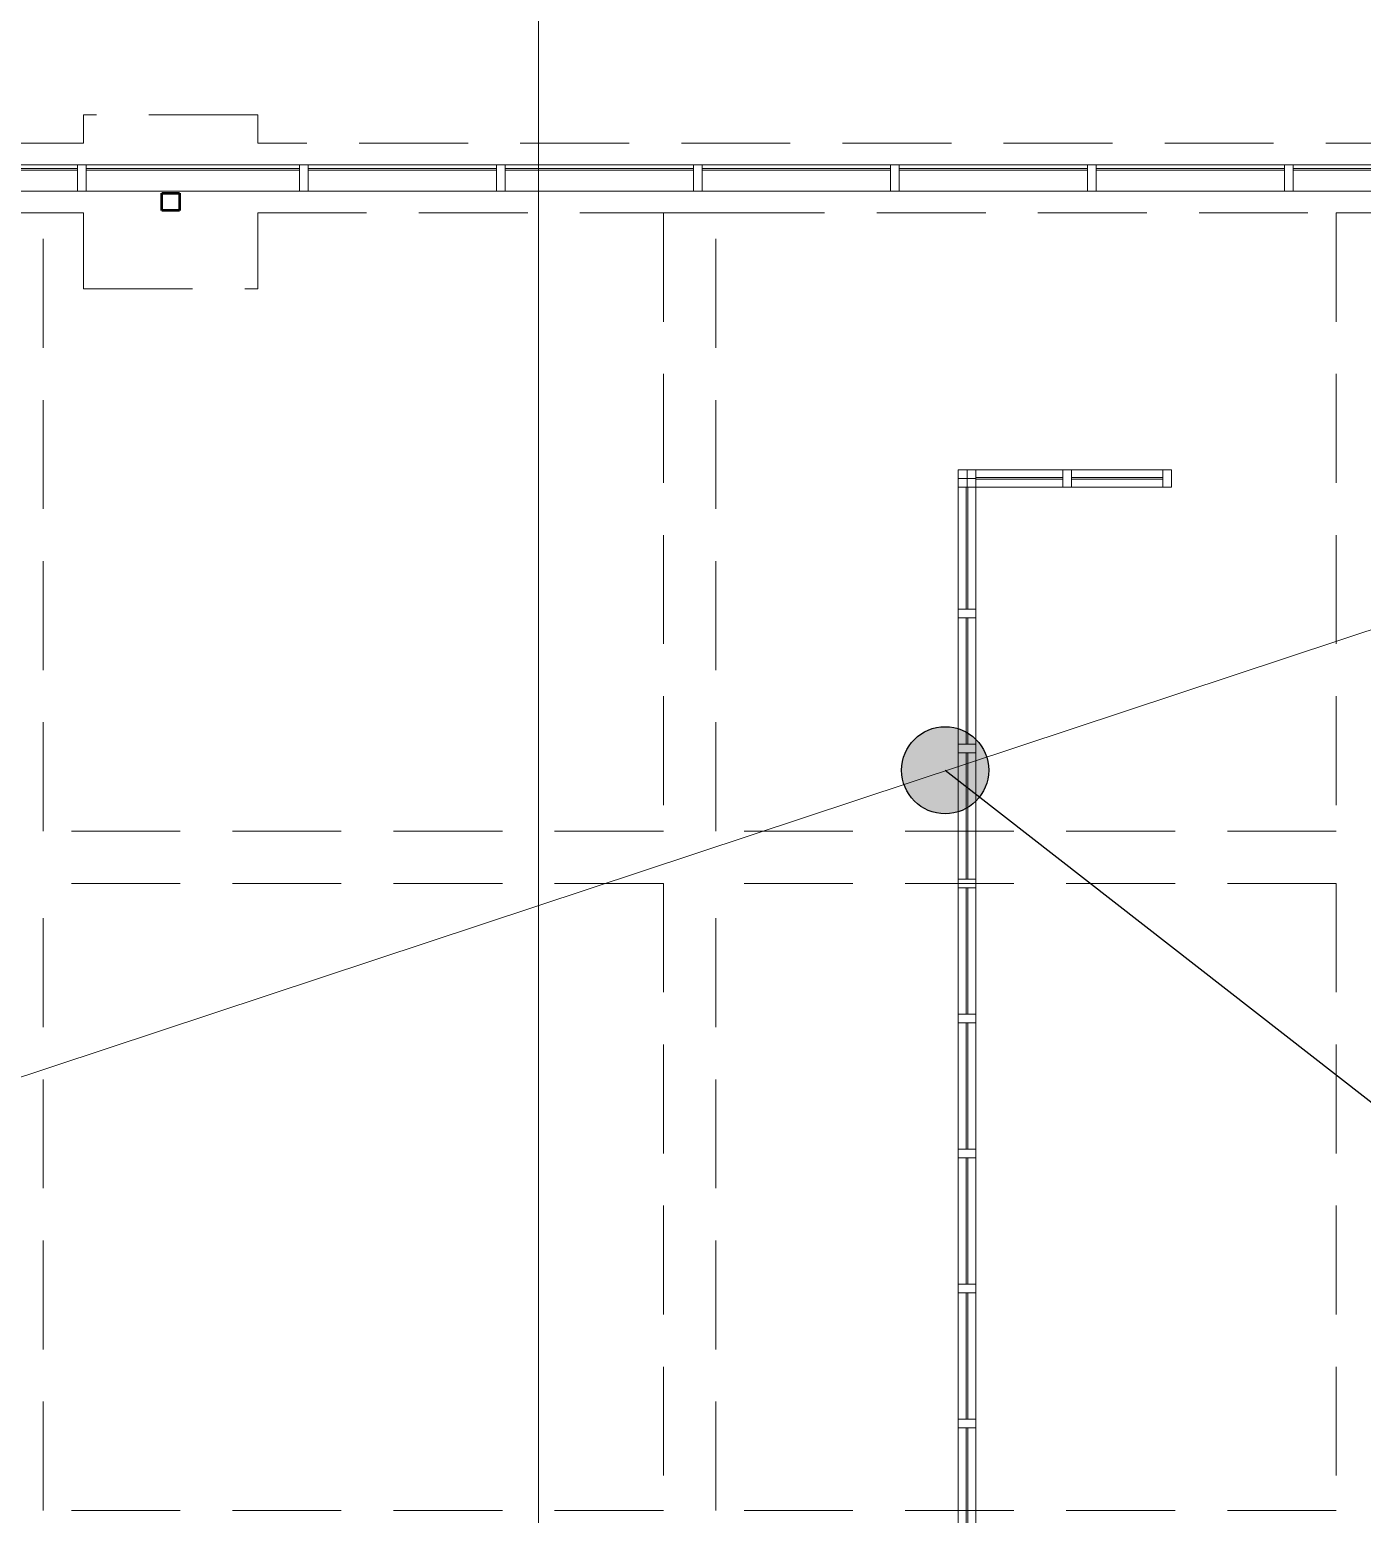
# Model space of a CAD drawing. Header units: millimetres. Extents: x 1606 to 301010, y -5142 to 244250.
# Drawn here: x 108761 to 116413, y 227203 to 235727 of the extents above; entities that cross this region are included whole.
import ezdxf

# ---------------------------------------------------------------- set-up
doc = ezdxf.new("R2010")
doc.units = ezdxf.units.MM
doc.linetypes.add('_SGE_Grid Line', pattern=[16250, 15000, -625, 0, -625])
doc.linetypes.add('_SGE_Hidden', pattern=[925, 625, -300])
for name, color, linetype, lineweight in [('0-1', 7, 'Continuous', 5), ('A-DETL', 90, 'Continuous', 18), ('A-GLAZ-CURT-1', 253, 'Continuous', 9), ('A-GLAZ-CWMG-1', 253, 'Continuous', 9), ('G-ANNO-TEXT-2', 250, 'Continuous', 25), ('S-BEAM-1', 7, '_SGE_Hidden', 18), ('S-BEAM-HDLN-1', 7, '_SGE_Hidden', 18), ('S-COLS', 52, 'Continuous', 18), ('S-COLS-SYMB', 171, 'Continuous', 50), ('S-FNDN-1', 32, '_SGE_Hidden', 18), ('S-GRID-1', 1, '_SGE_Grid Line', 13)]:
    doc.layers.add(name, color=color, linetype=linetype, lineweight=lineweight)

# ---------------------------------------------------------------- blocks, each defined once
blk = doc.blocks.new('WYA_CP_Glazing Panel - CP_Front Face Glazing_150 Frame_GL1-8839972-WAREHOUSE SLAB PLAN')
at = {"layer": 'A-GLAZ-CURT-1'}
for p, q in [((612.7, 55), (-612.7, 55)), ((-612.7, 55), (-612.7, 45)), ((-612.7, 45), (-612.7, 55)), ((-612.7, 55), (612.7, 55)), ((-612.7, 45), (612.7, 45)), ((612.7, 45), (-612.7, 45)), ((612.7, 45), (612.7, 55)), ((612.7, 55), (612.7, 45))]:
    blk.add_line(p, q, dxfattribs=at)
blk = doc.blocks.new('WYA_CP_Glazing Panel - CP_Front Face Glazing_150 Frame_GL1-8839973-WAREHOUSE SLAB PLAN')
at = {"layer": 'A-GLAZ-CURT-1'}
for p, q in [((612.7, 55), (-612.7, 55)), ((-612.7, 55), (-612.7, 45)), ((-612.7, 45), (-612.7, 55)), ((-612.7, 55), (612.7, 55)), ((-612.7, 45), (612.7, 45)), ((612.7, 45), (-612.7, 45)), ((612.7, 45), (612.7, 55)), ((612.7, 55), (612.7, 45))]:
    blk.add_line(p, q, dxfattribs=at)
blk = doc.blocks.new('WYA_CP_Glazing Panel - CP_Front Face Glazing_150 Frame_GL1-8843588-WAREHOUSE SLAB PLAN')
at = {"layer": 'A-GLAZ-CURT-1'}
for p, q in [((540.5, 55), (-540.5, 55)), ((-540.5, 55), (-540.5, 45)), ((-540.5, 45), (-540.5, 55)), ((-540.5, 55), (540.5, 55)), ((-540.5, 45), (540.5, 45)), ((540.5, 45), (-540.5, 45)), ((540.5, 45), (540.5, 55)), ((540.5, 55), (540.5, 45))]:
    blk.add_line(p, q, dxfattribs=at)
blk = doc.blocks.new('Rectangular Mullion - 150 x 50mm_Aluminium-V10-WAREHOUSE SLAB PLAN')
at = {"layer": 'A-GLAZ-CWMG-1'}
for p, q in [((73755.7, 234930.1), (73755.7, 234950.1)), ((73755.7, 234950.1), (73755.7, 234930.1)), ((74981.1, 234950.1), (73755.7, 234950.1)), ((74981.1, 234950.1), (73755.7, 234950.1)), ((73755.7, 234920.1), (73755.7, 234930.1)), ((73755.7, 234930.1), (73755.7, 234920.1)), ((73755.7, 234800.1), (73755.7, 234920.1)), ((73755.7, 234920.1), (73755.7, 234800.1)), ((74981.1, 234930.1), (74981.1, 234950.1)), ((74981.1, 234950.1), (74981.1, 234930.1)), ((74981.1, 234920.1), (74981.1, 234930.1)), ((74981.1, 234930.1), (74981.1, 234920.1)), ((74981.1, 234800.1), (74981.1, 234920.1)), ((74981.1, 234920.1), (74981.1, 234800.1)), ((73755.7, 234800.1), (74981.1, 234800.1)), ((74981.1, 234800.1), (73755.7, 234800.1))]:
    blk.add_line(p, q, dxfattribs=at)
blk = doc.blocks.new('Rectangular Mullion - 150 x 50mm_Aluminium-8839968-WAREHOUSE SLAB PLAN')
at = {"layer": 'A-GLAZ-CWMG-1'}
for p, q in [((78857.3, 234930.1), (78857.3, 234950.1)), ((78857.3, 234950.1), (78857.3, 234930.1)), ((79014.5, 234950.1), (78857.3, 234950.1)), ((79014.5, 234950.1), (78857.3, 234950.1)), ((78857.3, 234920.1), (78857.3, 234930.1)), ((78857.3, 234930.1), (78857.3, 234920.1)), ((78857.3, 234800.1), (78857.3, 234920.1)), ((78857.3, 234920.1), (78857.3, 234800.1)), ((78857.3, 234800.1), (79014.5, 234800.1)), ((79014.5, 234800.1), (78857.3, 234800.1))]:
    blk.add_line(p, q, dxfattribs=at)
blk = doc.blocks.new('Rectangular Mullion - 150 x 50mm_Aluminium-8839868-WAREHOUSE SLAB PLAN')
at = {"layer": 'A-GLAZ-CWMG-1'}
for p, q in [((80082.7, 234950.1), (79014.5, 234950.1)), ((80082.7, 234950.1), (79014.5, 234950.1)), ((80082.7, 234930.1), (80082.7, 234950.1)), ((80082.7, 234950.1), (80082.7, 234930.1)), ((80082.7, 234920.1), (80082.7, 234930.1)), ((80082.7, 234930.1), (80082.7, 234920.1)), ((80082.7, 234800.1), (80082.7, 234920.1)), ((80082.7, 234920.1), (80082.7, 234800.1)), ((79014.5, 234800.1), (80082.7, 234800.1)), ((80082.7, 234800.1), (79014.5, 234800.1))]:
    blk.add_line(p, q, dxfattribs=at)
blk = doc.blocks.new('Rectangular Mullion - 150 x 50mm_Aluminium-8843585-WAREHOUSE SLAB PLAN')
at = {"layer": 'A-GLAZ-CWMG-1'}
for p, q in [((80132.7, 234930.1), (80132.7, 234950.1)), ((80132.7, 234950.1), (80132.7, 234930.1)), ((81213.8, 234950.1), (80132.7, 234950.1)), ((81213.8, 234950.1), (80132.7, 234950.1)), ((80132.7, 234920.1), (80132.7, 234930.1)), ((80132.7, 234930.1), (80132.7, 234920.1)), ((80132.7, 234800.1), (80132.7, 234920.1)), ((80132.7, 234920.1), (80132.7, 234800.1)), ((81213.8, 234930.1), (81213.8, 234950.1)), ((81213.8, 234950.1), (81213.8, 234930.1)), ((81213.8, 234920.1), (81213.8, 234930.1)), ((81213.8, 234930.1), (81213.8, 234920.1)), ((81213.8, 234800.1), (81213.8, 234920.1)), ((81213.8, 234920.1), (81213.8, 234800.1)), ((80132.7, 234800.1), (81213.8, 234800.1)), ((81213.8, 234800.1), (80132.7, 234800.1))]:
    blk.add_line(p, q, dxfattribs=at)
blk = doc.blocks.new('Rectangular Mullion - 150 x 50mm_Aluminium-8362394-WAREHOUSE SLAB PLAN')
at = {"layer": 'A-GLAZ-CWMG-1'}
for p, q in [((-25, 75), (25, 75)), ((-25, -75), (-25, 75)), ((25, 75), (-25, 75)), ((-25, 75), (-25, -45)), ((25, 75), (25, -75)), ((25, -45), (25, 75)), ((-25, -45), (-25, -55)), ((-25, -55), (-25, -75)), ((25, -75), (-25, -75)), ((-25, -75), (25, -75)), ((25, -55), (25, -45)), ((25, -75), (25, -55))]:
    blk.add_line(p, q, dxfattribs=at)
blk = doc.blocks.new('Rectangular Mullion - 100 x 50mm-8528149-WAREHOUSE SLAB PLAN')
at = {"layer": 'A-GLAZ-CWMG-1'}
for p, q in [((-50, 50), (0, 50)), ((-50, -50), (-50, 50)), ((-5, 50), (-50, 50)), ((-50, 50), (-50, 5)), ((-50, 5), (-50, 0)), ((0, 50), (-5, 50)), ((0, 50), (0, -50)), ((0, 0), (0, 50)), ((-50, 0), (-50, -5)), ((-50, -5), (-50, -50)), ((0, -50), (-50, -50)), ((-50, -50), (0, -50)), ((0, -50), (0, 0))]:
    blk.add_line(p, q, dxfattribs=at)
blk = doc.blocks.new('WYA_CP_Glazing Panel - CP_Center Glazing_GL1-8847989-WAREHOUSE SLAB PLAN')
at = {"layer": 'A-GLAZ-CURT-1'}
for p, q in [((250, 5), (-250, 5)), ((-250, 5), (-250, -5)), ((-250, 0), (-250, 5)), ((-250, 5), (250, 5)), ((250, -5), (250, 5)), ((250, 5), (250, -5)), ((-250, -5), (-250, 0)), ((-250, -5), (250, -5)), ((250, -5), (-250, -5))]:
    blk.add_line(p, q, dxfattribs=at)
blk = doc.blocks.new('Rectangular Mullion - 100 x 50mm-8841640-WAREHOUSE SLAB PLAN')
at = {"layer": 'A-GLAZ-CWMG-1'}
for p, q in [((83915.3, 233200.1), (83865.3, 233200.1)), ((83915.3, 233200.1), (83865.3, 233200.1)), ((83965.3, 233200.1), (83915.3, 233200.1)), ((83965.3, 233200.1), (83915.3, 233200.1)), ((84465.3, 233200.1), (83965.3, 233200.1)), ((84465.3, 233200.1), (83965.3, 233200.1)), ((84490.3, 233200.1), (84465.3, 233200.1)), ((84490.3, 233200.1), (84465.3, 233200.1)), ((83965.3, 233100.1), (84465.3, 233100.1)), ((84465.3, 233100.1), (83965.3, 233100.1)), ((84465.3, 233100.1), (84490.3, 233100.1)), ((84490.3, 233100.1), (84465.3, 233100.1))]:
    blk.add_line(p, q, dxfattribs=at)
blk = doc.blocks.new('Rectangular Mullion - 100 x 50mm-8841660-WAREHOUSE SLAB PLAN')
at = {"layer": 'A-GLAZ-CWMG-1'}
for p, q in [((0, 50), (-50, 50)), ((-50, 50), (-50, -50)), ((-50, 5), (-50, 50)), ((-50, 50), (-5, 50)), ((-50, 0), (-50, 5)), ((-50, -5), (-50, 0)), ((-5, 50), (0, 50)), ((0, -50), (0, 50)), ((0, 50), (0, 0)), ((0, 0), (0, -50)), ((-50, -50), (-50, -5)), ((-50, -50), (0, -50)), ((0, -50), (-50, -50))]:
    blk.add_line(p, q, dxfattribs=at)
blk = doc.blocks.new('WYA_CP_Glazing Panel - CP_Center Glazing_GL1-8847992-WAREHOUSE SLAB PLAN')
at = {"layer": 'A-GLAZ-CURT-1'}
for p, q in [((350.0625, 5), (-350.0625, 5)), ((-350.0625, 5), (-350.0625, -5)), ((-350.0625, -5), (-350.0625, 5)), ((-350.0625, 5), (350.0625, 5)), ((350.0625, -5), (350.0625, 5)), ((350.0625, 5), (350.0625, 0)), ((350.0625, 0), (350.0625, -5)), ((-350.0625, -5), (350.0625, -5)), ((350.0625, -5), (-350.0625, -5))]:
    blk.add_line(p, q, dxfattribs=at)
blk = doc.blocks.new('Rectangular Mullion - 100 x 50mm-8536009-WAREHOUSE SLAB PLAN')
at = {"layer": 'A-GLAZ-CWMG-1'}
for p, q in [((83865.3, 233200.1), (83865.3, 233150.1)), ((83865.3, 233200.1), (83865.3, 233150.1)), ((83865.3, 233150.1), (83865.3, 233100.1)), ((83865.3, 233150.1), (83865.3, 233100.1)), ((83865.3, 233100.1), (83865.3, 232400)), ((83865.3, 233100.1), (83865.3, 232400)), ((83965.3, 232400), (83965.3, 233100.1)), ((83965.3, 233100.1), (83965.3, 232400)), ((83865.3, 232400), (83865.3, 232375)), ((83865.3, 232400), (83865.3, 232375)), ((83965.3, 232375), (83965.3, 232400)), ((83965.3, 232400), (83965.3, 232375))]:
    blk.add_line(p, q, dxfattribs=at)
blk = doc.blocks.new('Rectangular Mullion - 100 x 50mm-8529201-WAREHOUSE SLAB PLAN')
at = {"layer": 'A-GLAZ-CWMG-1'}
for p, q in [((-25, 50), (25, 50)), ((-25, -50), (-25, 50)), ((25, 50), (-25, 50)), ((-25, 50), (-25, 5)), ((-25, 5), (-25, -5)), ((25, 50), (25, -50)), ((25, 5), (25, 50)), ((25, -5), (25, 5)), ((-25, -5), (-25, -50)), ((25, -50), (-25, -50)), ((-25, -50), (25, -50)), ((25, -50), (25, -5))]:
    blk.add_line(p, q, dxfattribs=at)
blk = doc.blocks.new('WYA_CP_Glazing Panel - CP_Center Glazing_GL1-8847993-WAREHOUSE SLAB PLAN')
at = {"layer": 'A-GLAZ-CURT-1'}
for p, q in [((362.5625, 5), (-362.5625, 5)), ((-362.5625, 5), (-362.5625, -5)), ((-362.5625, -5), (-362.5625, 5)), ((-362.5625, 5), (362.5625, 5)), ((362.5625, -5), (362.5625, 5)), ((362.5625, 5), (362.5625, -5)), ((-362.5625, -5), (362.5625, -5)), ((362.5625, -5), (-362.5625, -5))]:
    blk.add_line(p, q, dxfattribs=at)
blk = doc.blocks.new('Rectangular Mullion - 100 x 50mm-8531834-WAREHOUSE SLAB PLAN')
at = {"layer": 'A-GLAZ-CWMG-1'}
for p, q in [((83865.3, 232375), (83865.3, 232350)), ((83865.3, 232375), (83865.3, 232350)), ((83965.3, 232350), (83965.3, 232375)), ((83965.3, 232375), (83965.3, 232350)), ((83865.3, 232350), (83865.3, 231624.9)), ((83865.3, 232350), (83865.3, 231624.9)), ((83965.3, 231624.9), (83965.3, 232350)), ((83965.3, 232350), (83965.3, 231624.9)), ((83865.3, 231624.9), (83865.3, 231599.9)), ((83865.3, 231624.9), (83865.3, 231599.9)), ((83965.3, 231599.9), (83965.3, 231624.9)), ((83965.3, 231624.9), (83965.3, 231599.9))]:
    blk.add_line(p, q, dxfattribs=at)
blk = doc.blocks.new('Rectangular Mullion - 100 x 50mm-V42-WAREHOUSE SLAB PLAN')
at = {"layer": 'A-GLAZ-CWMG-1'}
for p, q in [((83865.3, 231599.9), (83865.3, 231574.9)), ((83865.3, 231599.9), (83865.3, 231574.9)), ((83965.3, 231574.9), (83965.3, 231599.9)), ((83965.3, 231599.9), (83965.3, 231574.9)), ((83865.3, 231574.9), (83865.3, 230849.7)), ((83865.3, 231574.9), (83865.3, 230849.7)), ((83965.3, 230849.7), (83965.3, 231574.9)), ((83965.3, 231574.9), (83965.3, 230849.7)), ((83865.3, 230849.7), (83865.3, 230824.7)), ((83865.3, 230849.7), (83865.3, 230824.7)), ((83965.3, 230824.7), (83965.3, 230849.7)), ((83965.3, 230849.7), (83965.3, 230824.7))]:
    blk.add_line(p, q, dxfattribs=at)
blk = doc.blocks.new('Rectangular Mullion - 100 x 50mm-V43-WAREHOUSE SLAB PLAN')
at = {"layer": 'A-GLAZ-CWMG-1'}
for p, q in [((83865.3, 230824.7), (83865.3, 230799.7)), ((83865.3, 230824.7), (83865.3, 230799.7)), ((83965.3, 230799.7), (83965.3, 230824.7)), ((83965.3, 230824.7), (83965.3, 230799.7)), ((83865.3, 230799.7), (83865.3, 230074.6)), ((83865.3, 230799.7), (83865.3, 230074.6)), ((83965.3, 230074.6), (83965.3, 230799.7)), ((83965.3, 230799.7), (83965.3, 230074.6)), ((83865.3, 230074.6), (83865.3, 230049.6)), ((83865.3, 230074.6), (83865.3, 230049.6)), ((83965.3, 230049.6), (83965.3, 230074.6)), ((83965.3, 230074.6), (83965.3, 230049.6))]:
    blk.add_line(p, q, dxfattribs=at)
blk = doc.blocks.new('Rectangular Mullion - 100 x 50mm-V44-WAREHOUSE SLAB PLAN')
at = {"layer": 'A-GLAZ-CWMG-1'}
for p, q in [((83865.3, 227724.2), (83865.3, 227699.2)), ((83865.3, 227724.2), (83865.3, 227699.2)), ((83865.3, 227699.2), (83865.3, 226974.1)), ((83865.3, 227699.2), (83865.3, 226974.1)), ((83965.3, 227699.2), (83965.3, 227724.2)), ((83965.3, 227724.2), (83965.3, 227699.2)), ((83965.3, 227009.1), (83965.3, 227699.2)), ((83965.3, 227699.2), (83965.3, 227009.1)), ((83965.3, 226974.1), (83965.3, 227009.1)), ((83965.3, 227009.1), (83965.3, 226974.1)), ((83865.3, 226974.1), (83865.3, 226949.1)), ((83865.3, 226974.1), (83865.3, 226949.1)), ((83965.3, 226949.1), (83965.3, 226974.1)), ((83965.3, 226974.1), (83965.3, 226949.1))]:
    blk.add_line(p, q, dxfattribs=at)
blk = doc.blocks.new('WYA_CP_Glazing Panel - CP_Center Glazing_GL1-8847996-WAREHOUSE SLAB PLAN')
at = {"layer": 'A-GLAZ-CURT-1'}
for p, q in [((262.5, 5), (-262.5, 5)), ((-262.5, 5), (-262.5, -5)), ((-262.5, -5), (-262.5, 5)), ((-262.5, 5), (262.5, 5)), ((262.5, -5), (262.5, 5)), ((262.5, 5), (262.5, -5)), ((-262.5, -5), (262.5, -5)), ((262.5, -5), (-262.5, -5))]:
    blk.add_line(p, q, dxfattribs=at)
blk = doc.blocks.new('Rectangular Mullion - 100 x 50mm-8841642-WAREHOUSE SLAB PLAN')
at = {"layer": 'A-GLAZ-CWMG-1'}
for p, q in [((84515.3, 233200.1), (84490.3, 233200.1)), ((84515.3, 233200.1), (84490.3, 233200.1)), ((85040.3, 233200.1), (84515.3, 233200.1)), ((85040.3, 233200.1), (84515.3, 233200.1)), ((85090.3, 233200.1), (85040.3, 233200.1)), ((85090.3, 233200.1), (85040.3, 233200.1)), ((85090.3, 233100.1), (85090.3, 233200.1)), ((85090.3, 233200.1), (85090.3, 233100.1)), ((84490.3, 233100.1), (84515.3, 233100.1)), ((84515.3, 233100.1), (84490.3, 233100.1)), ((84515.3, 233100.1), (85040.3, 233100.1)), ((85040.3, 233100.1), (84515.3, 233100.1)), ((85040.3, 233100.1), (85090.3, 233100.1)), ((85090.3, 233100.1), (85040.3, 233100.1))]:
    blk.add_line(p, q, dxfattribs=at)
blk = doc.blocks.new('Rectangular Mullion - 100 x 50mm-8841643-WAREHOUSE SLAB PLAN')
at = {"layer": 'A-GLAZ-CWMG-1'}
for p, q in [((-25, 50), (25, 50)), ((-25, -50), (-25, 50)), ((25, 50), (-25, 50)), ((-25, 50), (-25, 5)), ((-25, 5), (-25, -5)), ((25, 50), (25, -50)), ((25, 5), (25, 50)), ((25, -5), (25, 5)), ((-25, -5), (-25, -50)), ((25, -50), (-25, -50)), ((-25, -50), (25, -50)), ((25, -50), (25, -5))]:
    blk.add_line(p, q, dxfattribs=at)
blk = doc.blocks.new('Rectangular Mullion - 100 x 50mm-V48-WAREHOUSE SLAB PLAN')
at = {"layer": 'A-GLAZ-CWMG-1'}
for p, q in [((-25, 50), (25, 50)), ((-25, -50), (-25, 50)), ((25, 50), (-25, 50)), ((-25, 50), (-25, 5)), ((-25, 5), (-25, -5)), ((25, 50), (25, -50)), ((25, -50), (25, 50)), ((-25, -5), (-25, -50)), ((25, -50), (-25, -50)), ((-25, -50), (25, -50))]:
    blk.add_line(p, q, dxfattribs=at)
blk = doc.blocks.new('23041_Modscape EF_ Central_V22_rvt-1-WAREHOUSE SLAB PLAN')
at = {"layer": 'A-GLAZ-CURT-1'}
for name, p in [('WYA_CP_Glazing Panel - CP_Front Face Glazing_150 Frame_GL1-8839972-WAREHOUSE SLAB PLAN', (78194.6, 234875.1)), ('WYA_CP_Glazing Panel - CP_Front Face Glazing_150 Frame_GL1-8839973-WAREHOUSE SLAB PLAN', (79470, 234875.1)), ('WYA_CP_Glazing Panel - CP_Front Face Glazing_150 Frame_GL1-8843588-WAREHOUSE SLAB PLAN', (80673.2, 234875.1)), ('WYA_CP_Glazing Panel - CP_Front Face Glazing_150 Frame_GL1-8843588-WAREHOUSE SLAB PLAN', (81804.3, 234875.1)), ('WYA_CP_Glazing Panel - CP_Front Face Glazing_150 Frame_GL1-8843588-WAREHOUSE SLAB PLAN', (82935.4, 234875.1)), ('WYA_CP_Glazing Panel - CP_Front Face Glazing_150 Frame_GL1-8843588-WAREHOUSE SLAB PLAN', (84066.5, 234875.1)), ('WYA_CP_Glazing Panel - CP_Front Face Glazing_150 Frame_GL1-8843588-WAREHOUSE SLAB PLAN', (85197.6, 234875.1)), ('WYA_CP_Glazing Panel - CP_Front Face Glazing_150 Frame_GL1-8843588-WAREHOUSE SLAB PLAN', (86328.6, 234875.1)), ('WYA_CP_Glazing Panel - CP_Center Glazing_GL1-8847989-WAREHOUSE SLAB PLAN', (84215.3, 233150.1)), ('WYA_CP_Glazing Panel - CP_Center Glazing_GL1-8847996-WAREHOUSE SLAB PLAN', (84777.8, 233150.1))]:
    blk.add_blockref(name, p, dxfattribs=at)
at = {"layer": 'A-GLAZ-CURT-1', "rotation": 90}
for name, p in [('WYA_CP_Glazing Panel - CP_Center Glazing_GL1-8847992-WAREHOUSE SLAB PLAN', (83915.3, 232750)), ('WYA_CP_Glazing Panel - CP_Center Glazing_GL1-8847993-WAREHOUSE SLAB PLAN', (83915.3, 231987.4)), ('WYA_CP_Glazing Panel - CP_Center Glazing_GL1-8847993-WAREHOUSE SLAB PLAN', (83915.3, 231212.3)), ('WYA_CP_Glazing Panel - CP_Center Glazing_GL1-8847993-WAREHOUSE SLAB PLAN', (83915.3, 230437.2)), ('WYA_CP_Glazing Panel - CP_Center Glazing_GL1-8847993-WAREHOUSE SLAB PLAN', (83915.3, 229662)), ('WYA_CP_Glazing Panel - CP_Center Glazing_GL1-8847993-WAREHOUSE SLAB PLAN', (83915.3, 228886.9)), ('WYA_CP_Glazing Panel - CP_Center Glazing_GL1-8847993-WAREHOUSE SLAB PLAN', (83915.3, 228111.8)), ('WYA_CP_Glazing Panel - CP_Center Glazing_GL1-8847993-WAREHOUSE SLAB PLAN', (83915.3, 227336.7))]:
    blk.add_blockref(name, p, dxfattribs=at)
at = {"layer": 'A-GLAZ-CWMG-1'}
for name, p in [('Rectangular Mullion - 150 x 50mm_Aluminium-V10-WAREHOUSE SLAB PLAN', (3826.2, 0)), ('Rectangular Mullion - 150 x 50mm_Aluminium-8839968-WAREHOUSE SLAB PLAN', (0, 0)), ('Rectangular Mullion - 150 x 50mm_Aluminium-8839868-WAREHOUSE SLAB PLAN', (0, 0)), ('Rectangular Mullion - 150 x 50mm_Aluminium-8843585-WAREHOUSE SLAB PLAN', (0, 0)), ('Rectangular Mullion - 150 x 50mm_Aluminium-8843585-WAREHOUSE SLAB PLAN', (1131.1, 0)), ('Rectangular Mullion - 150 x 50mm_Aluminium-8843585-WAREHOUSE SLAB PLAN', (2262.2, 0)), ('Rectangular Mullion - 150 x 50mm_Aluminium-8843585-WAREHOUSE SLAB PLAN', (3393.3, 0)), ('Rectangular Mullion - 150 x 50mm_Aluminium-8843585-WAREHOUSE SLAB PLAN', (4524.3, 0)), ('Rectangular Mullion - 150 x 50mm_Aluminium-8843585-WAREHOUSE SLAB PLAN', (5655.4, 0)), ('Rectangular Mullion - 100 x 50mm-8841640-WAREHOUSE SLAB PLAN', (0, 0)), ('Rectangular Mullion - 100 x 50mm-8536009-WAREHOUSE SLAB PLAN', (0, 0)), ('Rectangular Mullion - 100 x 50mm-8841642-WAREHOUSE SLAB PLAN', (0, 0)), ('Rectangular Mullion - 100 x 50mm-8531834-WAREHOUSE SLAB PLAN', (0, 0)), ('Rectangular Mullion - 100 x 50mm-V42-WAREHOUSE SLAB PLAN', (0, 0)), ('Rectangular Mullion - 100 x 50mm-V43-WAREHOUSE SLAB PLAN', (0, 0)), ('Rectangular Mullion - 100 x 50mm-V42-WAREHOUSE SLAB PLAN', (0, -1550.2)), ('Rectangular Mullion - 100 x 50mm-V43-WAREHOUSE SLAB PLAN', (0, -1550.2)), ('Rectangular Mullion - 100 x 50mm-8531834-WAREHOUSE SLAB PLAN', (0, -3875.6)), ('Rectangular Mullion - 100 x 50mm-V44-WAREHOUSE SLAB PLAN', (0, 0))]:
    blk.add_blockref(name, p, dxfattribs=at)
at = {"layer": 'A-GLAZ-CWMG-1', "extrusion": (0, 0, -1)}
for name, p, rotation in [('Rectangular Mullion - 150 x 50mm_Aluminium-8362394-WAREHOUSE SLAB PLAN', (-78832.3, 234875.1), 180), ('Rectangular Mullion - 150 x 50mm_Aluminium-8362394-WAREHOUSE SLAB PLAN', (-80107.7, 234875.1), 180), ('Rectangular Mullion - 150 x 50mm_Aluminium-8362394-WAREHOUSE SLAB PLAN', (-81238.8, 234875.1), 180), ('Rectangular Mullion - 150 x 50mm_Aluminium-8362394-WAREHOUSE SLAB PLAN', (-82369.8, 234875.1), 180), ('Rectangular Mullion - 150 x 50mm_Aluminium-8362394-WAREHOUSE SLAB PLAN', (-83500.9, 234875.1), 180), ('Rectangular Mullion - 150 x 50mm_Aluminium-8362394-WAREHOUSE SLAB PLAN', (-84632, 234875.1), 180), ('Rectangular Mullion - 150 x 50mm_Aluminium-8362394-WAREHOUSE SLAB PLAN', (-85763.1, 234875.1), 180), ('Rectangular Mullion - 100 x 50mm-8528149-WAREHOUSE SLAB PLAN', (-83915.3, 233150.1), 90), ('Rectangular Mullion - 100 x 50mm-8841643-WAREHOUSE SLAB PLAN', (-84490.3, 233150.1), 180), ('Rectangular Mullion - 100 x 50mm-V48-WAREHOUSE SLAB PLAN', (-85065.3, 233150.1), 180), ('Rectangular Mullion - 100 x 50mm-8529201-WAREHOUSE SLAB PLAN', (-83915.3, 232375), 90), ('Rectangular Mullion - 100 x 50mm-8529201-WAREHOUSE SLAB PLAN', (-83915.3, 231599.9), 90), ('Rectangular Mullion - 100 x 50mm-8529201-WAREHOUSE SLAB PLAN', (-83915.3, 230824.7), 90), ('Rectangular Mullion - 100 x 50mm-8529201-WAREHOUSE SLAB PLAN', (-83915.3, 230049.6), 90), ('Rectangular Mullion - 100 x 50mm-8529201-WAREHOUSE SLAB PLAN', (-83915.3, 229274.5), 90), ('Rectangular Mullion - 100 x 50mm-8529201-WAREHOUSE SLAB PLAN', (-83915.3, 228499.4), 90), ('Rectangular Mullion - 100 x 50mm-8529201-WAREHOUSE SLAB PLAN', (-83915.3, 227724.2), 90)]:
    blk.add_blockref(name, p, dxfattribs=dict(at, rotation=rotation))
at = {"layer": 'A-GLAZ-CWMG-1', "rotation": 180}
blk.add_blockref('Rectangular Mullion - 100 x 50mm-8841660-WAREHOUSE SLAB PLAN', (83915.3, 233150.1), dxfattribs=at)
blk = doc.blocks.new('SGE_SCL-Column-Steel-SHS - OC1 - 100x6_0 SHS-2302974-WAREHOUSE SLAB PLAN')
at = {"layer": 'S-COLS-SYMB'}
for p, q in [((-50, -50), (-50, 50)), ((-50, 50), (50, 50)), ((50, 50), (50, -50)), ((50, -50), (-50, -50))]:
    blk.add_line(p, q, dxfattribs=at)

msp = doc.modelspace()

# ---------------------------------------------------------------- hatches: boundary and pattern name
at = {"layer": 'G-ANNO-TEXT-2'}
h = msp.add_hatch(color=256, dxfattribs=at)
edge = h.paths.add_edge_path()
edge.add_arc((114018, 231474.9), 250, 0, 360)

# ---------------------------------------------------------------- linework, layer by layer
at = {"layer": 'A-DETL'}
msp.add_line((124063.5, 234800.1), (65663.5, 215450.1), dxfattribs=at)
at = {"layer": 'G-ANNO-TEXT-2'}
msp.add_line((114018, 231474.9), (118279.2, 228153.6), dxfattribs=at)
msp.add_circle((114018, 231474.9), 250, dxfattribs=at)
at = {"layer": 'S-BEAM-1'}
for p, q in [((109071, 235075.1), (101738.5, 235075.1)), ((117753.5, 235075.1), (110071, 235075.1)), ((108838.2, 234675.1), (109071, 234675.1)), ((108838.2, 231125.1), (108838.2, 234675.1)), ((110071, 234675.1), (112400.7, 234675.1)), ((112400.7, 234675.1), (112400.7, 231125.1)), ((112700.7, 234675.1), (116263.2, 234675.1)), ((112700.7, 231125.1), (112700.7, 234675.1)), ((116263.2, 234675.1), (116263.2, 231125.1)), ((112400.7, 231125.1), (108838.2, 231125.1)), ((116263.2, 231125.1), (112700.7, 231125.1)), ((108838.2, 227225.1), (108838.2, 230825.1)), ((112400.7, 230825.1), (108838.2, 230825.1)), ((112400.7, 230825.1), (112400.7, 227225.1)), ((112700.7, 227225.1), (112700.7, 230825.1)), ((116263.2, 230825.1), (112700.7, 230825.1)), ((116263.2, 230825.1), (116263.2, 227225.1)), ((112400.7, 227225.1), (108838.2, 227225.1)), ((116263.2, 227225.1), (112700.7, 227225.1))]:
    msp.add_line(p, q, dxfattribs=at)
at = {"layer": 'S-BEAM-HDLN-1'}
for p, q in [((108538.2, 234675.1), (108838.2, 234675.1)), ((112400.7, 234675.1), (112700.7, 234675.1)), ((116263.2, 234675.1), (116563.2, 234675.1))]:
    msp.add_line(p, q, dxfattribs=at)
at = {"layer": 'S-FNDN-1'}
for p, q in [((110071, 235237.8), (109071, 235237.8)), ((109071, 235237.8), (109071, 235075.1)), ((110071, 235075.1), (110071, 235237.8)), ((109071, 234675.1), (109071, 234237.8)), ((110071, 234237.8), (110071, 234675.1)), ((109071, 234237.8), (110071, 234237.8))]:
    msp.add_line(p, q, dxfattribs=at)
at = {"layer": 'S-GRID-1'}
msp.add_line((111683.5, 241000.1), (111683.5, 121161), dxfattribs=at)

# ---------------------------------------------------------------- block references
at = {"layer": '0-1'}
msp.add_blockref('23041_Modscape EF_ Central_V22_rvt-1-WAREHOUSE SLAB PLAN', (30228.2, 0), dxfattribs=at)
at = {"layer": 'S-COLS'}
msp.add_blockref('SGE_SCL-Column-Steel-SHS - OC1 - 100x6_0 SHS-2302974-WAREHOUSE SLAB PLAN', (109571, 234737.8), dxfattribs=at)

doc.saveas('drawing.dxf')
